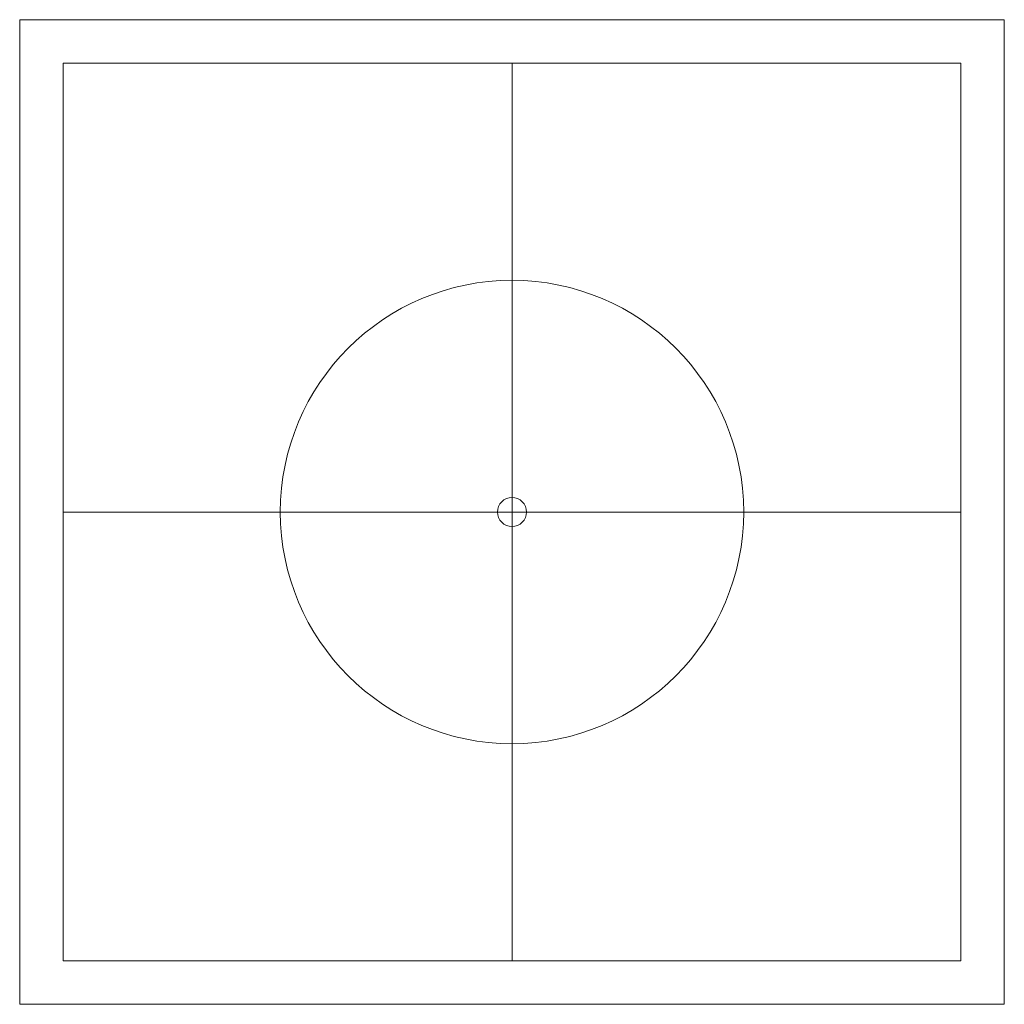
# Model space of a CAD drawing. Extents: x -0.38 to 8.12, y -0.38 to 8.12.
import ezdxf

# ---------------------------------------------------------------- set-up
doc = ezdxf.new("R2010")
doc.units = 0
doc.header["$MEASUREMENT"] = 0
doc.layers.add('holes', color=1, linetype='Continuous')
doc.layers.add('outline', color=3, linetype='Continuous')

msp = doc.modelspace()

# ---------------------------------------------------------------- linework, layer by layer
at = {"linetype": 'Continuous', "lineweight": 0, "flags": 128}
msp.add_lwpolyline([(-0.375, -0.375), (8.125, -0.375), (8.125, 8.125), (-0.375, 8.125)], close=True, dxfattribs=at)
for points in [[(3.875, 7.75), (3.875, 0)], [(0, 3.875), (7.75, 3.875)], [(3.875, 3.25), (3.875, 3.4872)]]:
    msp.add_lwpolyline(points, dxfattribs=at)
at = {"linetype": 'Continuous', "lineweight": 0}
msp.add_circle((3.875, 3.875), 2, dxfattribs=at)
at = {"layer": 'holes', "linetype": 'Continuous', "lineweight": 0}
msp.add_circle((3.875, 3.875), 0.125, dxfattribs=at)
at = {"layer": 'outline', "linetype": 'Continuous', "lineweight": 0, "flags": 128}
msp.add_lwpolyline([(0, 0), (7.75, 0), (7.75, 7.75), (0, 7.75)], close=True, dxfattribs=at)

doc.saveas('drawing.dxf')
